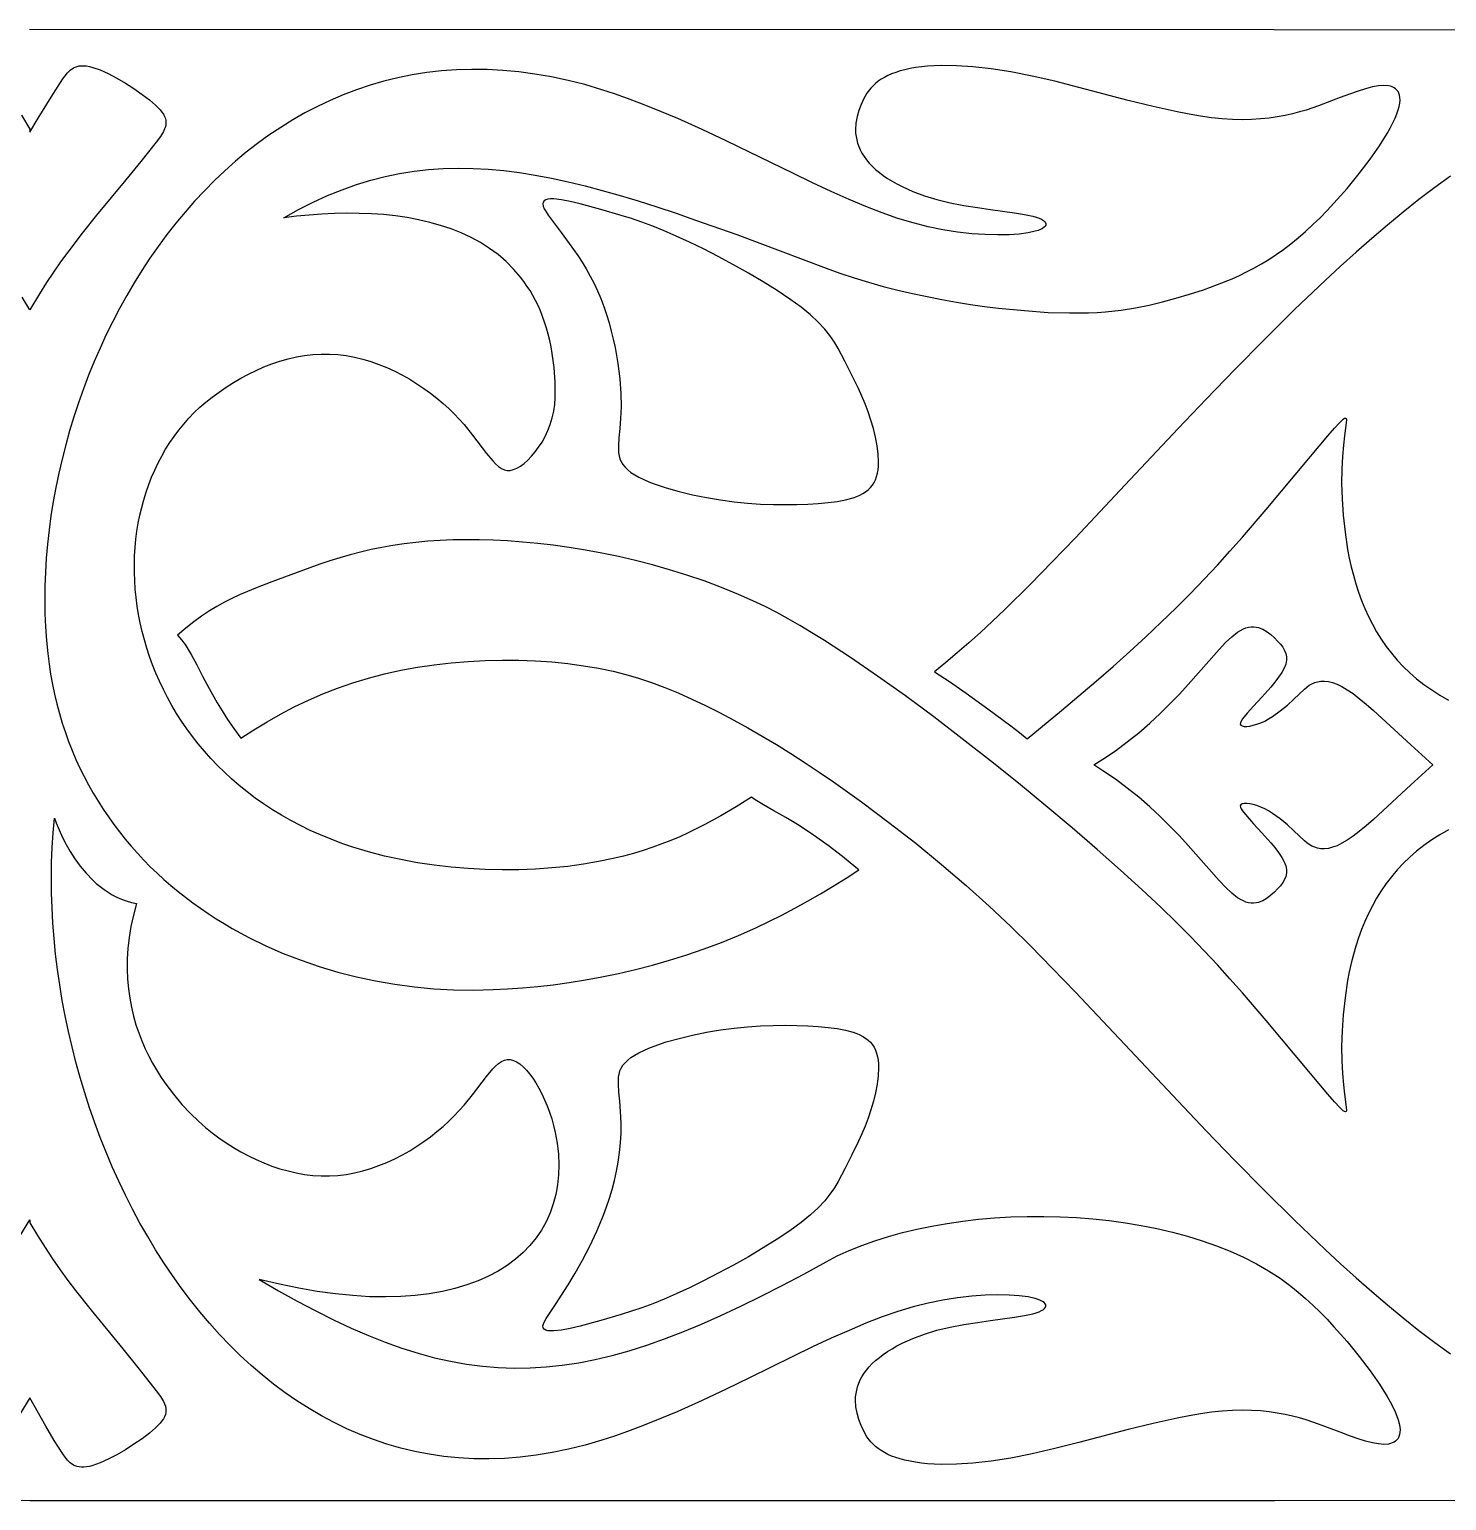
# Model space of a CAD drawing. Extents: x 1205.4 to 1284.4, y 603.9 to 617.9.
# Drawn here: x 1244.88 to 1258.35, y 603.9 to 617.88 of the extents above; entities that cross this region are included whole.
import ezdxf

# ---------------------------------------------------------------- set-up
doc = ezdxf.new("R2010")
doc.units = 0
doc.layers.add('LAYER_1', color=18, linetype='CONTINUOUS')

msp = doc.modelspace()

# ---------------------------------------------------------------- linework, layer by layer
at = {"layer": 'LAYER_1'}
for points in [[(1268.549, 617.868), (1256.706, 617.871), (1244.879, 617.876)], [(1244.803, 617.061), (1244.882, 616.928), (1244.882, 616.899), (1244.961, 617.032), (1245.086, 617.233), (1245.198, 617.405), (1245.22, 617.435), (1245.242, 617.464), (1245.268, 617.49), (1245.297, 617.51), (1245.314, 617.518), (1245.332, 617.525), (1245.351, 617.529), (1245.373, 617.531), (1245.397, 617.531), (1245.423, 617.529), (1245.451, 617.524), (1245.482, 617.515), (1245.551, 617.491), (1245.627, 617.456), (1245.709, 617.413), (1245.792, 617.365), (1245.873, 617.313), (1245.95, 617.259), (1246.019, 617.207), (1246.077, 617.157), (1246.122, 617.112), (1246.139, 617.091), (1246.153, 617.07), (1246.164, 617.05), (1246.171, 617.031), (1246.175, 617.011), (1246.177, 616.991), (1246.175, 616.971), (1246.171, 616.951), (1246.163, 616.93), (1246.153, 616.907), (1246.124, 616.86), (1246.085, 616.806), (1245.939, 616.621), (1245.796, 616.446), (1245.516, 616.11), (1245.379, 615.939), (1245.244, 615.761), (1245.176, 615.668), (1245.109, 615.571), (1245.043, 615.471), (1244.976, 615.365), (1244.882, 615.211), (1244.81, 615.331)], [(1258.382, 616.483), (1258.232, 616.374), (1258.082, 616.26), (1257.932, 616.141), (1257.783, 616.017), (1257.634, 615.89), (1257.485, 615.76), (1257.338, 615.627), (1257.191, 615.491), (1256.9, 615.214), (1256.614, 614.931), (1256.334, 614.646), (1256.061, 614.363), (1255.794, 614.084), (1255.287, 613.545), (1254.818, 613.047), (1254.599, 612.818), (1254.392, 612.606), (1254.147, 612.364), (1254.03, 612.253), (1253.916, 612.148), (1253.805, 612.048), (1253.695, 611.953), (1253.587, 611.862), (1253.479, 611.774), (1253.623, 611.68), (1253.781, 611.569), (1253.987, 611.421), (1254.204, 611.259), (1254.286, 611.196), (1254.36, 611.135), (1254.687, 611.405), (1255.015, 611.684), (1255.176, 611.825), (1255.334, 611.965), (1255.487, 612.105), (1255.633, 612.244), (1255.776, 612.382), (1255.912, 612.518), (1256.042, 612.653), (1256.167, 612.787), (1256.287, 612.919), (1256.405, 613.052), (1256.632, 613.316), (1257.052, 613.819), (1257.216, 614.016), (1257.28, 614.089), (1257.33, 614.143), (1257.364, 614.174), (1257.376, 614.182), (1257.384, 614.184), (1257.39, 614.18), (1257.393, 614.171), (1257.392, 614.139), (1257.376, 614.015), (1257.365, 613.926), (1257.355, 613.82), (1257.349, 613.698), (1257.347, 613.562), (1257.352, 613.415), (1257.362, 613.26), (1257.38, 613.099), (1257.405, 612.935), (1257.421, 612.853), (1257.44, 612.771), (1257.46, 612.69), (1257.483, 612.609), (1257.509, 612.529), (1257.537, 612.451), (1257.569, 612.374), (1257.603, 612.299), (1257.64, 612.226), (1257.68, 612.154), (1257.724, 612.084), (1257.771, 612.015), (1257.821, 611.949), (1257.875, 611.885), (1257.933, 611.823), (1257.995, 611.764), (1258.06, 611.707), (1258.13, 611.652), (1258.204, 611.601), (1258.282, 611.552), (1258.365, 611.505)], [(1258.365, 610.271), (1258.282, 610.225), (1258.204, 610.176), (1258.13, 610.124), (1258.06, 610.07), (1257.995, 610.013), (1257.933, 609.953), (1257.875, 609.891), (1257.821, 609.827), (1257.771, 609.761), (1257.724, 609.693), (1257.68, 609.623), (1257.64, 609.551), (1257.603, 609.477), (1257.569, 609.402), (1257.537, 609.325), (1257.509, 609.247), (1257.483, 609.168), (1257.46, 609.087), (1257.44, 609.006), (1257.421, 608.923), (1257.405, 608.841), (1257.38, 608.677), (1257.362, 608.516), (1257.352, 608.361), (1257.347, 608.214), (1257.349, 608.079), (1257.355, 607.956), (1257.365, 607.85), (1257.376, 607.761), (1257.392, 607.638), (1257.393, 607.605), (1257.39, 607.596), (1257.384, 607.593), (1257.376, 607.595), (1257.364, 607.602), (1257.33, 607.634), (1257.28, 607.687), (1257.216, 607.761), (1257.052, 607.957), (1256.632, 608.461), (1256.405, 608.725), (1256.287, 608.857), (1256.167, 608.99), (1256.042, 609.124), (1255.912, 609.258), (1255.776, 609.395), (1255.633, 609.533), (1255.45, 609.705), (1255.246, 609.89), (1255.024, 610.086), (1254.787, 610.291), (1254.538, 610.501), (1254.278, 610.714), (1254.013, 610.927), (1253.743, 611.138), (1253.472, 611.345), (1253.203, 611.544), (1252.938, 611.733), (1252.681, 611.909), (1252.434, 612.07), (1252.315, 612.144), (1252.199, 612.213), (1252.088, 612.277), (1251.981, 612.336), (1251.878, 612.389), (1251.781, 612.436), (1251.617, 612.508), (1251.454, 612.575), (1251.29, 612.636), (1251.126, 612.692), (1250.962, 612.743), (1250.799, 612.79), (1250.638, 612.831), (1250.477, 612.869), (1250.319, 612.901), (1250.162, 612.93), (1250.008, 612.955), (1249.857, 612.975), (1249.709, 612.993), (1249.564, 613.006), (1249.423, 613.016), (1249.286, 613.023), (1249.154, 613.027), (1249.026, 613.028), (1248.902, 613.026), (1248.782, 613.021), (1248.665, 613.013), (1248.551, 613.002), (1248.441, 612.989), (1248.333, 612.973), (1248.228, 612.955), (1248.126, 612.934), (1248.025, 612.911), (1247.926, 612.885), (1247.829, 612.857), (1247.734, 612.827), (1247.639, 612.795), (1247.545, 612.761), (1247.184, 612.628), (1247.026, 612.568), (1246.877, 612.505), (1246.804, 612.471), (1246.733, 612.435), (1246.661, 612.395), (1246.589, 612.351), (1246.516, 612.302), (1246.442, 612.248), (1246.365, 612.188), (1246.286, 612.122)], [(1246.286, 612.122), (1246.324, 612.076), (1246.358, 612.031), (1246.388, 611.985), (1246.417, 611.939), (1246.47, 611.84), (1246.525, 611.733), (1246.587, 611.613), (1246.664, 611.477), (1246.71, 611.402), (1246.762, 611.321), (1246.821, 611.235), (1246.888, 611.143), (1247.011, 611.222), (1247.137, 611.298), (1247.265, 611.37), (1247.396, 611.439), (1247.53, 611.503), (1247.667, 611.563), (1247.808, 611.619), (1247.953, 611.669), (1248.102, 611.714), (1248.254, 611.753), (1248.409, 611.788), (1248.567, 611.816), (1248.726, 611.84), (1248.887, 611.859), (1249.048, 611.872), (1249.209, 611.881), (1249.37, 611.885), (1249.529, 611.884), (1249.687, 611.878), (1249.842, 611.867), (1249.994, 611.851), (1250.143, 611.831), (1250.287, 611.807), (1250.427, 611.778), (1250.545, 611.748), (1250.666, 611.712), (1250.79, 611.671), (1250.916, 611.624), (1251.044, 611.572), (1251.174, 611.514), (1251.305, 611.452), (1251.438, 611.386), (1251.572, 611.315), (1251.706, 611.241), (1251.842, 611.163), (1251.977, 611.082), (1252.113, 610.997), (1252.249, 610.91), (1252.384, 610.82), (1252.519, 610.728), (1252.653, 610.634), (1252.785, 610.538), (1253.047, 610.343), (1253.301, 610.144), (1253.545, 609.943), (1253.779, 609.744), (1253.999, 609.547), (1254.204, 609.355), (1254.392, 609.17), (1254.599, 608.958), (1254.818, 608.73), (1255.287, 608.232), (1255.794, 607.693), (1256.061, 607.413), (1256.334, 607.13), (1256.614, 606.846), (1256.9, 606.563), (1257.191, 606.286), (1257.338, 606.15), (1257.485, 606.016), (1257.634, 605.886), (1257.783, 605.759), (1257.932, 605.636), (1258.082, 605.517), (1258.232, 605.403), (1258.382, 605.293)], [(1244.789, 606.412), (1244.882, 606.566), (1244.882, 606.537), (1244.955, 606.417), (1245.028, 606.304), (1245.1, 606.195), (1245.173, 606.092), (1245.245, 605.992), (1245.318, 605.895), (1245.465, 605.708), (1245.766, 605.34), (1245.923, 605.148), (1246.085, 604.942), (1246.124, 604.888), (1246.153, 604.84), (1246.163, 604.818), (1246.171, 604.797), (1246.175, 604.776), (1246.177, 604.756), (1246.175, 604.736), (1246.171, 604.717), (1246.164, 604.697), (1246.153, 604.677), (1246.139, 604.657), (1246.122, 604.636), (1246.077, 604.591), (1246.019, 604.541), (1245.95, 604.488), (1245.873, 604.435), (1245.792, 604.383), (1245.709, 604.335), (1245.627, 604.292), (1245.551, 604.257), (1245.482, 604.232), (1245.451, 604.224), (1245.423, 604.219), (1245.397, 604.216), (1245.373, 604.216), (1245.351, 604.219), (1245.332, 604.223), (1245.314, 604.229), (1245.297, 604.237), (1245.268, 604.258), (1245.242, 604.284), (1245.22, 604.312), (1245.198, 604.343), (1245.157, 604.406), (1245.116, 604.471), (1245.036, 604.608), (1244.882, 604.877), (1244.729, 604.622)], [(1233.059, 603.905), (1244.886, 603.901), (1256.712, 603.9), (1262.628, 603.903)]]:
    msp.add_lwpolyline(points, dxfattribs=at)
for points in [[(1247.296, 616.087), (1247.436, 616.164), (1247.575, 616.235), (1247.713, 616.298), (1247.85, 616.353), (1247.987, 616.402), (1248.123, 616.444), (1248.26, 616.479), (1248.397, 616.507), (1248.534, 616.529), (1248.672, 616.545), (1248.812, 616.555), (1248.953, 616.558), (1249.095, 616.556), (1249.239, 616.548), (1249.386, 616.535), (1249.535, 616.516), (1249.686, 616.492), (1249.84, 616.463), (1249.998, 616.429), (1250.159, 616.39), (1250.323, 616.346), (1250.492, 616.299), (1250.665, 616.246), (1250.842, 616.19), (1251.024, 616.13), (1251.21, 616.065), (1251.6, 615.926), (1252.012, 615.773), (1252.449, 615.608), (1252.581, 615.56), (1252.716, 615.515), (1252.853, 615.474), (1252.992, 615.435), (1253.131, 615.399), (1253.271, 615.367), (1253.411, 615.337), (1253.55, 615.31), (1253.688, 615.286), (1253.823, 615.264), (1253.956, 615.245), (1254.086, 615.229), (1254.333, 615.204), (1254.559, 615.188), (1254.761, 615.182), (1254.854, 615.182), (1254.942, 615.183), (1255.025, 615.187), (1255.105, 615.193), (1255.253, 615.209), (1255.39, 615.23), (1255.52, 615.257), (1255.646, 615.288), (1255.773, 615.323), (1255.902, 615.361), (1256.034, 615.403), (1256.169, 615.451), (1256.307, 615.507), (1256.376, 615.538), (1256.445, 615.572), (1256.515, 615.609), (1256.585, 615.648), (1256.655, 615.691), (1256.726, 615.737), (1256.796, 615.786), (1256.866, 615.84), (1256.936, 615.897), (1257.006, 615.957), (1257.075, 616.021), (1257.143, 616.087), (1257.21, 616.155), (1257.275, 616.224), (1257.4, 616.365), (1257.515, 616.506), (1257.618, 616.643), (1257.707, 616.771), (1257.78, 616.887), (1257.81, 616.939), (1257.835, 616.988), (1257.856, 617.032), (1257.872, 617.073), (1257.885, 617.111), (1257.895, 617.145), (1257.9, 617.175), (1257.903, 617.203), (1257.902, 617.228), (1257.899, 617.25), (1257.893, 617.269), (1257.884, 617.286), (1257.873, 617.3), (1257.86, 617.312), (1257.846, 617.322), (1257.829, 617.33), (1257.811, 617.336), (1257.792, 617.34), (1257.748, 617.343), (1257.698, 617.339), (1257.64, 617.329), (1257.576, 617.312), (1257.504, 617.29), (1257.423, 617.262), (1257.334, 617.228), (1257.129, 617.15), (1257.011, 617.11), (1256.947, 617.092), (1256.88, 617.074), (1256.81, 617.059), (1256.736, 617.045), (1256.659, 617.034), (1256.578, 617.026), (1256.493, 617.02), (1256.404, 617.018), (1256.311, 617.02), (1256.214, 617.027), (1256.112, 617.037), (1256.007, 617.052), (1255.898, 617.071), (1255.786, 617.092), (1255.556, 617.143), (1255.321, 617.202), (1254.85, 617.325), (1254.623, 617.383), (1254.406, 617.433), (1254.204, 617.473), (1254.017, 617.502), (1253.845, 617.521), (1253.687, 617.531), (1253.544, 617.532), (1253.477, 617.53), (1253.414, 617.526), (1253.355, 617.52), (1253.299, 617.513), (1253.247, 617.504), (1253.198, 617.493), (1253.153, 617.481), (1253.111, 617.468), (1253.072, 617.453), (1253.036, 617.438), (1253.003, 617.42), (1252.973, 617.402), (1252.945, 617.383), (1252.92, 617.362), (1252.896, 617.341), (1252.875, 617.318), (1252.838, 617.27), (1252.807, 617.218), (1252.782, 617.164), (1252.76, 617.106), (1252.743, 617.047), (1252.733, 616.985), (1252.729, 616.922), (1252.73, 616.89), (1252.734, 616.859), (1252.74, 616.827), (1252.748, 616.795), (1252.759, 616.763), (1252.773, 616.731), (1252.79, 616.699), (1252.81, 616.668), (1252.833, 616.637), (1252.859, 616.606), (1252.888, 616.576), (1252.92, 616.546), (1252.956, 616.517), (1252.993, 616.488), (1253.034, 616.461), (1253.077, 616.434), (1253.123, 616.408), (1253.171, 616.383), (1253.273, 616.336), (1253.385, 616.295), (1253.503, 616.259), (1253.629, 616.229), (1253.758, 616.204), (1253.887, 616.183), (1254.012, 616.165), (1254.24, 616.134), (1254.336, 616.119), (1254.415, 616.102), (1254.447, 616.092), (1254.474, 616.082), (1254.496, 616.072), (1254.514, 616.061), (1254.526, 616.05), (1254.534, 616.039), (1254.537, 616.028), (1254.536, 616.017), (1254.53, 616.006), (1254.52, 615.996), (1254.505, 615.985), (1254.486, 615.976), (1254.463, 615.966), (1254.435, 615.958), (1254.368, 615.943), (1254.285, 615.932), (1254.189, 615.925), (1254.08, 615.923), (1253.96, 615.926), (1253.833, 615.935), (1253.699, 615.95), (1253.56, 615.971), (1253.418, 616), (1253.276, 616.037), (1253.13, 616.081), (1252.982, 616.133), (1252.828, 616.192), (1252.667, 616.259), (1252.499, 616.335), (1252.321, 616.418), (1252.132, 616.509), (1251.721, 616.711), (1251.501, 616.818), (1251.273, 616.925), (1251.039, 617.029), (1250.801, 617.129), (1250.681, 617.176), (1250.561, 617.221), (1250.44, 617.263), (1250.319, 617.303), (1250.157, 617.351), (1249.997, 617.391), (1249.839, 617.425), (1249.683, 617.452), (1249.53, 617.473), (1249.378, 617.487), (1249.229, 617.494), (1249.082, 617.496), (1248.937, 617.492), (1248.795, 617.481), (1248.655, 617.465), (1248.516, 617.443), (1248.381, 617.416), (1248.247, 617.383), (1248.116, 617.345), (1247.988, 617.302), (1247.861, 617.254), (1247.738, 617.202), (1247.616, 617.144), (1247.497, 617.082), (1247.381, 617.016), (1247.267, 616.945), (1247.155, 616.871), (1247.047, 616.792), (1246.94, 616.709), (1246.837, 616.623), (1246.736, 616.533), (1246.637, 616.44), (1246.542, 616.343), (1246.449, 616.243), (1246.358, 616.141), (1246.271, 616.035), (1246.186, 615.926), (1246.104, 615.815), (1246.025, 615.702), (1245.948, 615.586), (1245.875, 615.468), (1245.804, 615.348), (1245.736, 615.225), (1245.672, 615.102), (1245.61, 614.976), (1245.551, 614.849), (1245.495, 614.72), (1245.442, 614.591), (1245.392, 614.46), (1245.346, 614.328), (1245.302, 614.195), (1245.261, 614.062), (1245.224, 613.928), (1245.19, 613.794), (1245.158, 613.659), (1245.131, 613.524), (1245.106, 613.39), (1245.084, 613.255), (1245.066, 613.121), (1245.051, 612.987), (1245.04, 612.853), (1245.031, 612.72), (1245.027, 612.588), (1245.025, 612.457), (1245.027, 612.327), (1245.032, 612.199), (1245.041, 612.071), (1245.053, 611.946), (1245.066, 611.847), (1245.081, 611.75), (1245.098, 611.654), (1245.118, 611.56), (1245.14, 611.468), (1245.165, 611.376), (1245.191, 611.286), (1245.221, 611.198), (1245.252, 611.111), (1245.286, 611.026), (1245.321, 610.941), (1245.359, 610.859), (1245.399, 610.778), (1245.442, 610.698), (1245.486, 610.62), (1245.532, 610.544), (1245.58, 610.468), (1245.63, 610.395), (1245.681, 610.323), (1245.735, 610.252), (1245.79, 610.183), (1245.847, 610.116), (1245.906, 610.05), (1245.966, 609.985), (1246.028, 609.922), (1246.092, 609.861), (1246.157, 609.801), (1246.224, 609.743), (1246.292, 609.687), (1246.361, 609.632), (1246.432, 609.578), (1246.504, 609.527), (1246.578, 609.477), (1246.653, 609.428), (1246.729, 609.381), (1246.806, 609.336), (1246.964, 609.25), (1247.126, 609.171), (1247.292, 609.098), (1247.461, 609.033), (1247.634, 608.974), (1247.81, 608.921), (1247.988, 608.876), (1248.169, 608.837), (1248.352, 608.806), (1248.537, 608.781), (1248.723, 608.763), (1248.91, 608.753), (1249.098, 608.75), (1249.286, 608.754), (1249.423, 608.76), (1249.564, 608.771), (1249.709, 608.784), (1249.857, 608.801), (1250.008, 608.822), (1250.162, 608.847), (1250.319, 608.875), (1250.477, 608.908), (1250.638, 608.945), (1250.799, 608.987), (1250.962, 609.033), (1251.126, 609.085), (1251.29, 609.141), (1251.454, 609.202), (1251.617, 609.269), (1251.781, 609.341), (1251.905, 609.4), (1252.028, 609.462), (1252.151, 609.527), (1252.274, 609.594), (1252.396, 609.665), (1252.518, 609.738), (1252.639, 609.813), (1252.76, 609.891), (1252.731, 609.915), (1252.605, 610.019), (1252.47, 610.123), (1252.331, 610.222), (1252.195, 610.312), (1252.067, 610.389), (1251.953, 610.453), (1251.855, 610.508), (1251.776, 610.556), (1251.739, 610.583), (1251.596, 610.492), (1251.45, 610.405), (1251.298, 610.322), (1251.14, 610.244), (1251.058, 610.207), (1250.975, 610.172), (1250.889, 610.138), (1250.802, 610.106), (1250.712, 610.076), (1250.619, 610.048), (1250.525, 610.022), (1250.427, 609.999), (1250.287, 609.97), (1250.143, 609.945), (1249.994, 609.925), (1249.842, 609.91), (1249.687, 609.899), (1249.529, 609.893), (1249.37, 609.892), (1249.209, 609.896), (1249.048, 609.904), (1248.887, 609.918), (1248.726, 609.936), (1248.567, 609.96), (1248.409, 609.989), (1248.254, 610.023), (1248.102, 610.063), (1247.953, 610.107), (1247.847, 610.143), (1247.745, 610.182), (1247.645, 610.223), (1247.548, 610.267), (1247.454, 610.312), (1247.362, 610.361), (1247.274, 610.411), (1247.188, 610.463), (1247.105, 610.518), (1247.025, 610.574), (1246.948, 610.633), (1246.873, 610.693), (1246.801, 610.755), (1246.732, 610.819), (1246.666, 610.884), (1246.602, 610.95), (1246.542, 611.019), (1246.483, 611.088), (1246.428, 611.159), (1246.375, 611.231), (1246.325, 611.304), (1246.278, 611.378), (1246.233, 611.453), (1246.191, 611.528), (1246.152, 611.605), (1246.115, 611.683), (1246.081, 611.761), (1246.05, 611.839), (1246.021, 611.918), (1245.995, 611.998), (1245.972, 612.077), (1245.951, 612.157), (1245.932, 612.238), (1245.917, 612.318), (1245.904, 612.398), (1245.893, 612.479), (1245.885, 612.559), (1245.88, 612.639), (1245.877, 612.718), (1245.877, 612.797), (1245.879, 612.876), (1245.884, 612.954), (1245.891, 613.032), (1245.901, 613.109), (1245.914, 613.185), (1245.928, 613.26), (1245.946, 613.335), (1245.966, 613.408), (1245.988, 613.48), (1246.013, 613.552), (1246.04, 613.621), (1246.07, 613.69), (1246.102, 613.757), (1246.136, 613.823), (1246.173, 613.887), (1246.213, 613.95), (1246.255, 614.01), (1246.299, 614.07), (1246.346, 614.127), (1246.395, 614.182), (1246.446, 614.235), (1246.5, 614.286), (1246.556, 614.335), (1246.615, 614.382), (1246.681, 614.43), (1246.748, 614.477), (1246.817, 614.521), (1246.888, 614.562), (1246.96, 614.601), (1247.034, 614.636), (1247.108, 614.669), (1247.184, 614.698), (1247.26, 614.724), (1247.338, 614.746), (1247.416, 614.764), (1247.494, 614.778), (1247.573, 614.787), (1247.652, 614.792), (1247.731, 614.792), (1247.811, 614.788), (1247.89, 614.778), (1247.969, 614.763), (1248.047, 614.744), (1248.124, 614.721), (1248.201, 614.694), (1248.276, 614.663), (1248.35, 614.629), (1248.423, 614.592), (1248.493, 614.552), (1248.562, 614.51), (1248.628, 614.466), (1248.691, 614.42), (1248.752, 614.372), (1248.81, 614.323), (1248.865, 614.273), (1248.916, 614.223), (1248.964, 614.172), (1249.009, 614.121), (1249.089, 614.022), (1249.223, 613.846), (1249.282, 613.777), (1249.309, 613.748), (1249.337, 613.724), (1249.364, 613.706), (1249.392, 613.693), (1249.42, 613.687), (1249.448, 613.687), (1249.478, 613.694), (1249.511, 613.708), (1249.545, 613.728), (1249.58, 613.753), (1249.615, 613.785), (1249.65, 613.821), (1249.685, 613.862), (1249.718, 613.907), (1249.75, 613.956), (1249.779, 614.009), (1249.805, 614.065), (1249.828, 614.123), (1249.847, 614.185), (1249.862, 614.248), (1249.871, 614.313), (1249.875, 614.379), (1249.874, 614.526), (1249.864, 614.665), (1249.857, 614.732), (1249.848, 614.797), (1249.836, 614.86), (1249.824, 614.921), (1249.809, 614.981), (1249.793, 615.039), (1249.775, 615.095), (1249.756, 615.149), (1249.735, 615.201), (1249.712, 615.252), (1249.688, 615.301), (1249.663, 615.348), (1249.636, 615.394), (1249.607, 615.438), (1249.577, 615.481), (1249.546, 615.522), (1249.48, 615.599), (1249.408, 615.671), (1249.332, 615.736), (1249.251, 615.796), (1249.166, 615.85), (1249.076, 615.899), (1248.983, 615.942), (1248.886, 615.981), (1248.786, 616.014), (1248.683, 616.043), (1248.577, 616.068), (1248.469, 616.088), (1248.358, 616.104), (1248.245, 616.116), (1248.13, 616.124), (1248.014, 616.128), (1247.896, 616.129), (1247.777, 616.127), (1247.658, 616.121), (1247.537, 616.112), (1247.417, 616.101)], [(1251.15, 615.856), (1251.026, 615.913), (1250.911, 615.963), (1250.802, 616.006), (1250.699, 616.044), (1250.6, 616.078), (1250.503, 616.109), (1250.309, 616.166), (1250.112, 616.219), (1250.019, 616.241), (1249.934, 616.257), (1249.862, 616.265), (1249.832, 616.265), (1249.806, 616.262), (1249.785, 616.256), (1249.77, 616.247), (1249.761, 616.234), (1249.758, 616.218), (1249.762, 616.197), (1249.772, 616.172), (1249.788, 616.143), (1249.809, 616.111), (1249.864, 616.035), (1249.932, 615.945), (1250.009, 615.842), (1250.09, 615.727), (1250.13, 615.665), (1250.17, 615.6), (1250.208, 615.533), (1250.244, 615.463), (1250.278, 615.392), (1250.309, 615.318), (1250.337, 615.242), (1250.363, 615.166), (1250.387, 615.088), (1250.408, 615.01), (1250.427, 614.932), (1250.444, 614.855), (1250.471, 614.702), (1250.489, 614.555), (1250.499, 614.418), (1250.502, 614.292), (1250.497, 614.181), (1250.489, 614.083), (1250.481, 613.997), (1250.476, 613.922), (1250.476, 613.888), (1250.478, 613.855), (1250.483, 613.825), (1250.491, 613.796), (1250.503, 613.768), (1250.519, 613.742), (1250.539, 613.716), (1250.565, 613.692), (1250.595, 613.668), (1250.631, 613.645), (1250.671, 613.622), (1250.716, 613.6), (1250.764, 613.579), (1250.816, 613.558), (1250.93, 613.52), (1251.052, 613.485), (1251.181, 613.454), (1251.313, 613.428), (1251.446, 613.406), (1251.576, 613.389), (1251.703, 613.376), (1251.826, 613.367), (1251.945, 613.363), (1252.06, 613.361), (1252.17, 613.363), (1252.275, 613.367), (1252.375, 613.373), (1252.468, 613.381), (1252.555, 613.392), (1252.635, 613.407), (1252.707, 613.427), (1252.74, 613.439), (1252.771, 613.452), (1252.799, 613.467), (1252.825, 613.484), (1252.849, 613.502), (1252.87, 613.523), (1252.889, 613.546), (1252.905, 613.571), (1252.918, 613.598), (1252.929, 613.628), (1252.937, 613.659), (1252.943, 613.693), (1252.946, 613.728), (1252.948, 613.764), (1252.945, 613.841), (1252.935, 613.92), (1252.92, 614.002), (1252.9, 614.084), (1252.876, 614.165), (1252.849, 614.243), (1252.82, 614.319), (1252.789, 614.392), (1252.757, 614.463), (1252.691, 614.598), (1252.627, 614.725), (1252.563, 614.846), (1252.528, 614.906), (1252.486, 614.967), (1252.436, 615.029), (1252.375, 615.094), (1252.301, 615.163), (1252.211, 615.236), (1252.104, 615.313), (1251.983, 615.394), (1251.851, 615.477), (1251.712, 615.559), (1251.568, 615.64), (1251.425, 615.718), (1251.284, 615.79)], [(1258.216, 610.888), (1258.007, 610.698), (1257.65, 610.371), (1257.58, 610.31), (1257.515, 610.256), (1257.456, 610.211), (1257.402, 610.173), (1257.351, 610.144), (1257.304, 610.121), (1257.261, 610.106), (1257.222, 610.096), (1257.185, 610.092), (1257.151, 610.093), (1257.12, 610.098), (1257.092, 610.106), (1257.065, 610.118), (1257.041, 610.132), (1257.017, 610.149), (1256.994, 610.168), (1256.895, 610.263), (1256.834, 610.319), (1256.765, 610.376), (1256.692, 610.428), (1256.654, 610.451), (1256.617, 610.471), (1256.579, 610.488), (1256.542, 610.502), (1256.508, 610.512), (1256.475, 610.518), (1256.447, 610.521), (1256.423, 610.521), (1256.404, 610.518), (1256.391, 610.511), (1256.385, 610.501), (1256.386, 610.488), (1256.393, 610.471), (1256.406, 610.451), (1256.449, 610.398), (1256.512, 610.329), (1256.591, 610.244), (1256.674, 610.15), (1256.713, 610.103), (1256.748, 610.056), (1256.779, 610.01), (1256.802, 609.968), (1256.817, 609.929), (1256.824, 609.894), (1256.825, 609.861), (1256.818, 609.83), (1256.806, 609.8), (1256.788, 609.771), (1256.766, 609.741), (1256.739, 609.711), (1256.709, 609.68), (1256.676, 609.65), (1256.64, 609.622), (1256.6, 609.599), (1256.579, 609.59), (1256.558, 609.583), (1256.535, 609.578), (1256.512, 609.576), (1256.489, 609.576), (1256.464, 609.579), (1256.439, 609.586), (1256.414, 609.596), (1256.387, 609.609), (1256.36, 609.627), (1256.304, 609.671), (1256.245, 609.726), (1256.183, 609.792), (1255.891, 610.123), (1255.807, 610.214), (1255.717, 610.307), (1255.623, 610.399), (1255.524, 610.491), (1255.42, 610.582), (1255.311, 610.669), (1255.198, 610.754), (1255.08, 610.834), (1254.993, 610.888), (1255.08, 610.943), (1255.198, 611.023), (1255.311, 611.107), (1255.42, 611.195), (1255.524, 611.285), (1255.623, 611.377), (1255.717, 611.47), (1255.807, 611.562), (1255.891, 611.654), (1256.183, 611.985), (1256.245, 612.05), (1256.304, 612.106), (1256.36, 612.15), (1256.387, 612.167), (1256.414, 612.181), (1256.439, 612.191), (1256.464, 612.197), (1256.489, 612.2), (1256.512, 612.201), (1256.535, 612.198), (1256.558, 612.193), (1256.579, 612.186), (1256.6, 612.177), (1256.64, 612.154), (1256.676, 612.127), (1256.709, 612.096), (1256.739, 612.065), (1256.766, 612.035), (1256.788, 612.006), (1256.806, 611.977), (1256.818, 611.947), (1256.825, 611.916), (1256.824, 611.883), (1256.817, 611.847), (1256.802, 611.808), (1256.779, 611.766), (1256.748, 611.721), (1256.713, 611.674), (1256.674, 611.626), (1256.591, 611.532), (1256.512, 611.447), (1256.449, 611.379), (1256.406, 611.326), (1256.393, 611.305), (1256.386, 611.289), (1256.385, 611.275), (1256.391, 611.265), (1256.404, 611.259), (1256.423, 611.255), (1256.447, 611.255), (1256.475, 611.258), (1256.508, 611.265), (1256.542, 611.275), (1256.579, 611.288), (1256.617, 611.305), (1256.654, 611.325), (1256.692, 611.349), (1256.765, 611.401), (1256.834, 611.457), (1256.895, 611.513), (1256.994, 611.609), (1257.017, 611.628), (1257.041, 611.645), (1257.065, 611.659), (1257.092, 611.67), (1257.12, 611.679), (1257.151, 611.684), (1257.185, 611.684), (1257.222, 611.68), (1257.261, 611.671), (1257.304, 611.655), (1257.351, 611.633), (1257.402, 611.603), (1257.456, 611.566), (1257.515, 611.52), (1257.58, 611.467), (1257.65, 611.406), (1258.007, 611.079)], [(1247.063, 606.001), (1247.247, 605.894), (1247.425, 605.794), (1247.6, 605.701), (1247.77, 605.616), (1247.936, 605.538), (1248.1, 605.467), (1248.26, 605.404), (1248.418, 605.347), (1248.574, 605.299), (1248.728, 605.257), (1248.881, 605.223), (1249.032, 605.196), (1249.183, 605.176), (1249.334, 605.164), (1249.485, 605.159), (1249.637, 605.161), (1249.789, 605.17), (1249.943, 605.187), (1250.099, 605.21), (1250.256, 605.241), (1250.416, 605.279), (1250.579, 605.324), (1250.745, 605.377), (1250.915, 605.436), (1251.089, 605.503), (1251.267, 605.577), (1251.45, 605.658), (1251.638, 605.746), (1251.832, 605.841), (1252.031, 605.943), (1252.237, 606.052), (1252.449, 606.169), (1252.556, 606.224), (1252.669, 606.276), (1252.788, 606.324), (1252.912, 606.369), (1253.041, 606.41), (1253.175, 606.446), (1253.313, 606.479), (1253.455, 606.508), (1253.6, 606.533), (1253.748, 606.555), (1253.899, 606.572), (1254.051, 606.585), (1254.205, 606.594), (1254.361, 606.599), (1254.517, 606.599), (1254.673, 606.596), (1254.829, 606.588), (1254.985, 606.576), (1255.139, 606.56), (1255.293, 606.539), (1255.444, 606.514), (1255.593, 606.484), (1255.74, 606.45), (1255.883, 606.412), (1256.023, 606.369), (1256.159, 606.321), (1256.29, 606.269), (1256.417, 606.212), (1256.538, 606.15), (1256.654, 606.084), (1256.763, 606.013), (1256.866, 605.937), (1256.936, 605.88), (1257.006, 605.819), (1257.075, 605.756), (1257.143, 605.69), (1257.21, 605.622), (1257.275, 605.552), (1257.4, 605.411), (1257.515, 605.27), (1257.618, 605.134), (1257.707, 605.005), (1257.78, 604.889), (1257.81, 604.837), (1257.835, 604.789), (1257.856, 604.744), (1257.872, 604.703), (1257.885, 604.666), (1257.895, 604.632), (1257.9, 604.601), (1257.903, 604.573), (1257.902, 604.549), (1257.899, 604.527), (1257.893, 604.508), (1257.884, 604.491), (1257.873, 604.477), (1257.86, 604.465), (1257.846, 604.455), (1257.829, 604.447), (1257.811, 604.441), (1257.792, 604.437), (1257.748, 604.434), (1257.698, 604.438), (1257.64, 604.448), (1257.576, 604.464), (1257.504, 604.487), (1257.423, 604.515), (1257.334, 604.549), (1257.129, 604.627), (1257.011, 604.666), (1256.947, 604.685), (1256.88, 604.702), (1256.81, 604.718), (1256.736, 604.731), (1256.659, 604.743), (1256.578, 604.751), (1256.493, 604.756), (1256.404, 604.758), (1256.311, 604.756), (1256.214, 604.75), (1256.112, 604.739), (1256.007, 604.724), (1255.898, 604.706), (1255.786, 604.684), (1255.556, 604.633), (1255.321, 604.575), (1254.85, 604.451), (1254.623, 604.394), (1254.406, 604.344), (1254.204, 604.304), (1254.017, 604.275), (1253.845, 604.256), (1253.687, 604.246), (1253.544, 604.244), (1253.477, 604.246), (1253.414, 604.25), (1253.355, 604.256), (1253.299, 604.264), (1253.247, 604.273), (1253.198, 604.283), (1253.153, 604.295), (1253.111, 604.309), (1253.072, 604.323), (1253.036, 604.339), (1253.003, 604.356), (1252.973, 604.375), (1252.945, 604.394), (1252.92, 604.415), (1252.896, 604.436), (1252.875, 604.459), (1252.838, 604.507), (1252.807, 604.558), (1252.782, 604.613), (1252.76, 604.67), (1252.743, 604.73), (1252.733, 604.792), (1252.729, 604.854), (1252.73, 604.886), (1252.734, 604.918), (1252.74, 604.95), (1252.748, 604.982), (1252.759, 605.014), (1252.773, 605.046), (1252.79, 605.077), (1252.81, 605.109), (1252.833, 605.14), (1252.859, 605.171), (1252.888, 605.201), (1252.92, 605.231), (1252.956, 605.26), (1252.993, 605.288), (1253.034, 605.316), (1253.077, 605.343), (1253.123, 605.369), (1253.171, 605.394), (1253.273, 605.44), (1253.385, 605.482), (1253.503, 605.518), (1253.629, 605.548), (1253.758, 605.573), (1253.887, 605.593), (1254.012, 605.611), (1254.24, 605.642), (1254.336, 605.658), (1254.415, 605.675), (1254.447, 605.684), (1254.474, 605.694), (1254.496, 605.705), (1254.514, 605.715), (1254.526, 605.726), (1254.534, 605.737), (1254.537, 605.748), (1254.536, 605.759), (1254.53, 605.77), (1254.52, 605.781), (1254.505, 605.791), (1254.486, 605.801), (1254.463, 605.81), (1254.435, 605.819), (1254.368, 605.834), (1254.285, 605.845), (1254.189, 605.852), (1254.08, 605.854), (1253.96, 605.851), (1253.833, 605.842), (1253.699, 605.827), (1253.56, 605.805), (1253.418, 605.776), (1253.276, 605.74), (1253.13, 605.696), (1252.982, 605.644), (1252.828, 605.585), (1252.667, 605.517), (1252.499, 605.442), (1252.321, 605.359), (1252.132, 605.268), (1251.721, 605.066), (1251.501, 604.959), (1251.273, 604.852), (1251.039, 604.747), (1250.801, 604.648), (1250.681, 604.601), (1250.561, 604.556), (1250.44, 604.513), (1250.319, 604.474), (1250.159, 604.427), (1250.002, 604.388), (1249.847, 604.356), (1249.693, 604.33), (1249.542, 604.312), (1249.393, 604.301), (1249.246, 604.296), (1249.101, 604.298), (1248.958, 604.306), (1248.818, 604.32), (1248.679, 604.341), (1248.543, 604.367), (1248.409, 604.399), (1248.277, 604.437), (1248.148, 604.48), (1248.021, 604.529), (1247.896, 604.583), (1247.774, 604.642), (1247.654, 604.705), (1247.536, 604.774), (1247.421, 604.847), (1247.308, 604.925), (1247.198, 605.007), (1247.091, 605.094), (1246.985, 605.184), (1246.883, 605.278), (1246.783, 605.377), (1246.685, 605.478), (1246.59, 605.584), (1246.498, 605.693), (1246.409, 605.805), (1246.322, 605.92), (1246.238, 606.038), (1246.157, 606.158), (1246.078, 606.282), (1246.003, 606.408), (1245.93, 606.536), (1245.86, 606.667), (1245.792, 606.8), (1245.728, 606.934), (1245.667, 607.071), (1245.608, 607.209), (1245.553, 607.349), (1245.501, 607.49), (1245.451, 607.632), (1245.405, 607.775), (1245.361, 607.92), (1245.321, 608.065), (1245.284, 608.211), (1245.25, 608.357), (1245.219, 608.504), (1245.192, 608.651), (1245.167, 608.798), (1245.146, 608.945), (1245.128, 609.092), (1245.113, 609.239), (1245.102, 609.385), (1245.094, 609.531), (1245.089, 609.675), (1245.088, 609.819), (1245.09, 609.962), (1245.096, 610.104), (1245.105, 610.245), (1245.117, 610.384), (1245.134, 610.339), (1245.171, 610.25), (1245.197, 610.194), (1245.23, 610.132), (1245.268, 610.065), (1245.312, 609.997), (1245.362, 609.928), (1245.418, 609.859), (1245.481, 609.794), (1245.515, 609.763), (1245.55, 609.734), (1245.588, 609.706), (1245.627, 609.679), (1245.667, 609.655), (1245.71, 609.633), (1245.754, 609.613), (1245.8, 609.597), (1245.848, 609.583), (1245.897, 609.572), (1245.868, 609.462), (1245.844, 609.354), (1245.827, 609.249), (1245.815, 609.146), (1245.809, 609.046), (1245.808, 608.949), (1245.812, 608.854), (1245.82, 608.762), (1245.832, 608.673), (1245.849, 608.586), (1245.869, 608.502), (1245.892, 608.421), (1245.919, 608.342), (1245.948, 608.266), (1245.98, 608.193), (1246.014, 608.123), (1246.05, 608.055), (1246.087, 607.991), (1246.126, 607.929), (1246.166, 607.87), (1246.206, 607.814), (1246.247, 607.761), (1246.329, 607.663), (1246.409, 607.578), (1246.485, 607.505), (1246.554, 607.443), (1246.615, 607.395), (1246.68, 607.346), (1246.748, 607.299), (1246.817, 607.255), (1246.888, 607.214), (1246.96, 607.175), (1247.033, 607.14), (1247.108, 607.107), (1247.183, 607.078), (1247.26, 607.052), (1247.337, 607.031), (1247.415, 607.013), (1247.494, 606.999), (1247.573, 606.989), (1247.652, 606.985), (1247.731, 606.984), (1247.811, 606.989), (1247.89, 606.999), (1247.969, 607.013), (1248.047, 607.032), (1248.124, 607.056), (1248.201, 607.083), (1248.276, 607.113), (1248.35, 607.148), (1248.423, 607.185), (1248.493, 607.224), (1248.562, 607.267), (1248.628, 607.311), (1248.691, 607.357), (1248.752, 607.405), (1248.81, 607.454), (1248.865, 607.503), (1248.916, 607.554), (1248.964, 607.605), (1249.009, 607.655), (1249.089, 607.754), (1249.223, 607.93), (1249.282, 608), (1249.309, 608.028), (1249.337, 608.052), (1249.364, 608.071), (1249.392, 608.083), (1249.42, 608.09), (1249.448, 608.09), (1249.478, 608.082), (1249.508, 608.068), (1249.539, 608.048), (1249.57, 608.022), (1249.601, 607.99), (1249.632, 607.954), (1249.663, 607.912), (1249.692, 607.867), (1249.721, 607.817), (1249.749, 607.764), (1249.775, 607.708), (1249.799, 607.65), (1249.822, 607.589), (1249.842, 607.527), (1249.86, 607.463), (1249.875, 607.398), (1249.894, 607.294), (1249.906, 607.191), (1249.91, 607.091), (1249.908, 606.994), (1249.898, 606.899), (1249.881, 606.807), (1249.857, 606.718), (1249.827, 606.632), (1249.789, 606.549), (1249.745, 606.47), (1249.693, 606.395), (1249.635, 606.323), (1249.57, 606.256), (1249.498, 606.193), (1249.419, 606.134), (1249.333, 606.08), (1249.241, 606.031), (1249.142, 605.987), (1249.036, 605.948), (1248.923, 605.915), (1248.804, 605.887), (1248.679, 605.865), (1248.546, 605.848), (1248.407, 605.838), (1248.262, 605.835), (1248.11, 605.837), (1247.952, 605.847), (1247.787, 605.863), (1247.615, 605.887), (1247.438, 605.917), (1247.254, 605.956)], [(1251.15, 605.921), (1251.026, 605.864), (1250.911, 605.814), (1250.802, 605.77), (1250.699, 605.732), (1250.6, 605.698), (1250.503, 605.668), (1250.309, 605.611), (1250.112, 605.557), (1250.019, 605.535), (1249.934, 605.519), (1249.862, 605.512), (1249.832, 605.512), (1249.806, 605.514), (1249.785, 605.52), (1249.77, 605.529), (1249.761, 605.542), (1249.758, 605.559), (1249.76, 605.571), (1249.767, 605.587), (1249.791, 605.631), (1249.877, 605.763), (1249.998, 605.949), (1250.065, 606.061), (1250.135, 606.184), (1250.205, 606.317), (1250.272, 606.46), (1250.304, 606.535), (1250.335, 606.612), (1250.364, 606.691), (1250.391, 606.773), (1250.416, 606.856), (1250.438, 606.941), (1250.457, 607.028), (1250.473, 607.116), (1250.486, 607.206), (1250.495, 607.298), (1250.501, 607.391), (1250.502, 607.485), (1250.497, 607.596), (1250.489, 607.694), (1250.481, 607.779), (1250.476, 607.855), (1250.476, 607.889), (1250.478, 607.921), (1250.483, 607.952), (1250.491, 607.981), (1250.503, 608.008), (1250.519, 608.035), (1250.539, 608.06), (1250.565, 608.085), (1250.595, 608.109), (1250.631, 608.132), (1250.671, 608.155), (1250.716, 608.177), (1250.764, 608.198), (1250.816, 608.218), (1250.93, 608.257), (1251.052, 608.291), (1251.181, 608.322), (1251.313, 608.349), (1251.446, 608.371), (1251.576, 608.388), (1251.703, 608.401), (1251.826, 608.409), (1251.945, 608.414), (1252.06, 608.415), (1252.17, 608.414), (1252.275, 608.41), (1252.375, 608.404), (1252.468, 608.395), (1252.555, 608.384), (1252.635, 608.369), (1252.707, 608.35), (1252.74, 608.338), (1252.771, 608.325), (1252.799, 608.31), (1252.825, 608.293), (1252.849, 608.274), (1252.87, 608.254), (1252.889, 608.231), (1252.905, 608.206), (1252.918, 608.178), (1252.929, 608.149), (1252.937, 608.117), (1252.943, 608.084), (1252.946, 608.049), (1252.948, 608.012), (1252.945, 607.936), (1252.935, 607.856), (1252.92, 607.775), (1252.9, 607.693), (1252.876, 607.612), (1252.849, 607.534), (1252.82, 607.458), (1252.789, 607.385), (1252.757, 607.314), (1252.691, 607.179), (1252.627, 607.052), (1252.563, 606.931), (1252.528, 606.871), (1252.486, 606.81), (1252.436, 606.748), (1252.375, 606.682), (1252.301, 606.614), (1252.211, 606.541), (1252.104, 606.464), (1251.983, 606.383), (1251.851, 606.3), (1251.712, 606.217), (1251.568, 606.136), (1251.425, 606.059), (1251.284, 605.986)]]:
    msp.add_lwpolyline(points, close=True, dxfattribs=at)

doc.saveas('drawing.dxf')
